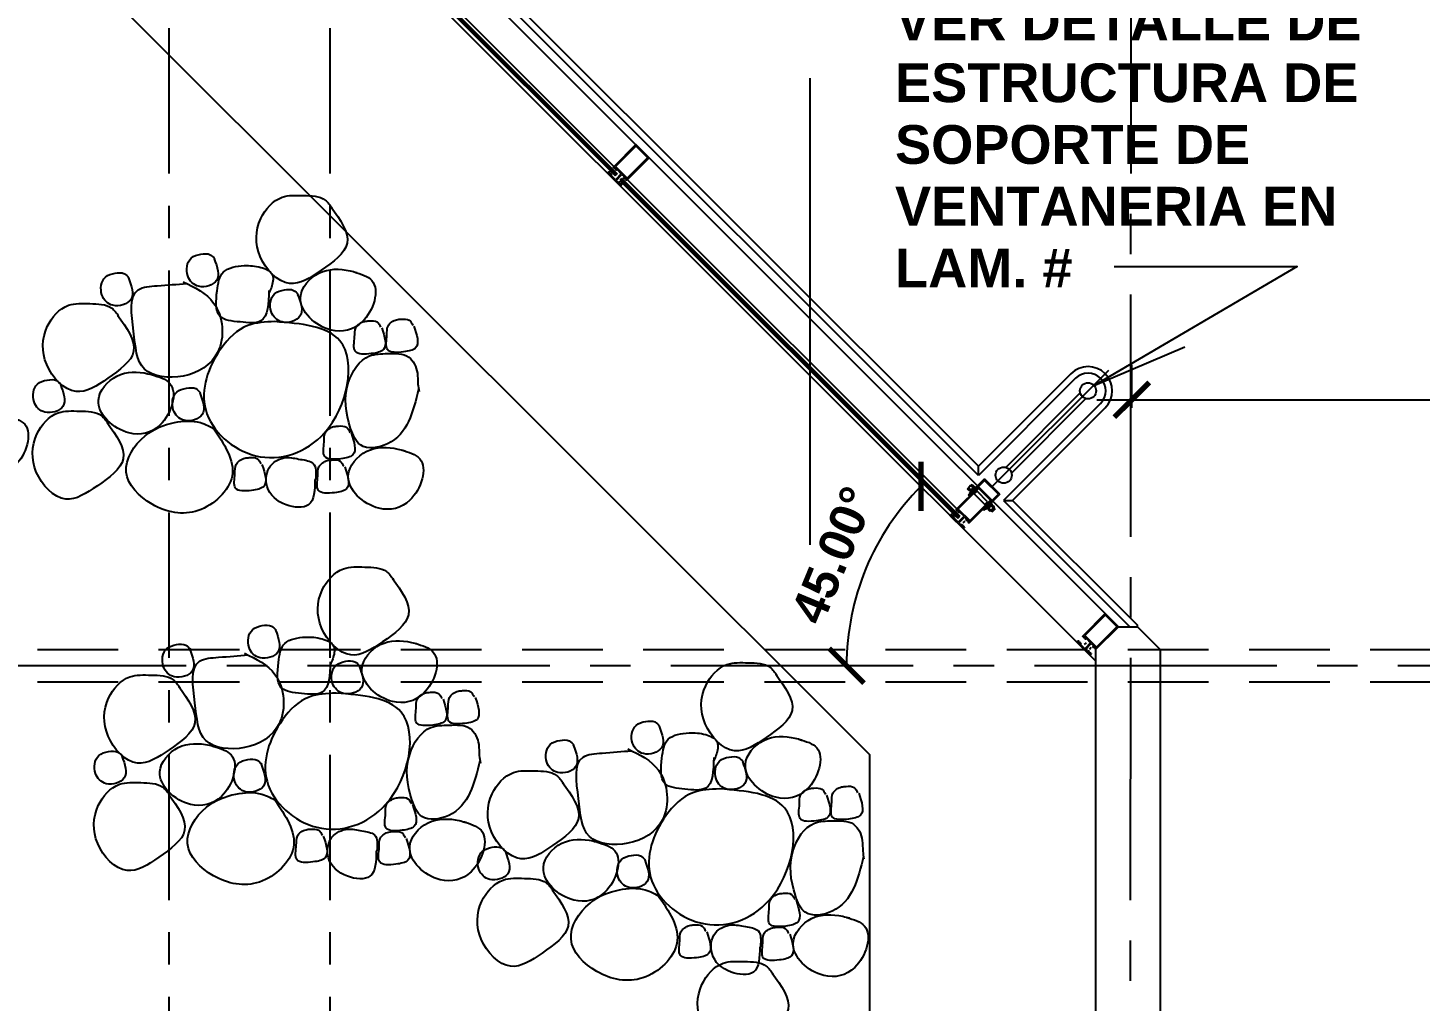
# Model space of a CAD drawing. Extents: x 504.5 to 598.6, y 648.3 to 688.4.
# Drawn here: x 515.812 to 520.121, y 658.025 to 661.04 of the extents above; entities that cross this region are included whole.
import ezdxf

# ---------------------------------------------------------------- set-up
doc = ezdxf.new("R2010")
doc.units = 0
doc.header["$MEASUREMENT"] = 0
doc.linetypes.add('CENTER2', pattern=[1.125, 0.75, -0.125, 0.125, -0.125])
doc.linetypes.add('HIDDEN', pattern=[0.375, 0.25, -0.125])
doc.layers.get('0').update_dxf_attribs({"linetype": 'CONTINUOUS'})
doc.layers.get('DEFPOINTS').update_dxf_attribs({"linetype": 'CONTINUOUS'})
for name, color, linetype in [('1', 6, 'CONTINUOUS'), ('2', 1, 'CONTINUOUS'), ('6', 7, 'CONTINUOUS'), ('EJES', 6, 'CENTER2'), ('paredes', 2, 'CONTINUOUS'), ('pisoplanta', 1, 'CONTINUOUS'), ('PROYECCIONES', 6, 'HIDDEN'), ('texturas', 6, 'CONTINUOUS'), ('ventanas', 1, 'CONTINUOUS'), ('vidrio', 6, 'CONTINUOUS')]:
    doc.layers.add(name, color=color, linetype=linetype)
doc.styles.add('ALR4', font='sanssb__.ttf')
doc.dimstyles.new('1-50', dxfattribs={"dimscale": 0.6, "dimtxt": 0.18, "dimasz": 0.18, "dimexe": 0.18, "dimexo": 0.0625, "dimgap": 0.09, "dimtad": 1, "dimzin": 4, "dimdsep": 46, "dimtxsty": 'Standard', "dimblk1": 'ARCHTICK', "dimblk2": 'ARCHTICK', "dimsah": 1, "dimcen": 0.09, "dimdle": 0.18, "dimclrd": 6, "dimclre": 6, "dimclrt": 1, "dimadec": 0, "dimazin": 0, "dimtfac": 1, "dimtofl": 0, "dimtmove": 0, "dimatfit": 3, "dimldrblk": 'ARCHTICK', "dimfxl": 1, "dimtolj": 1, "dimtzin": 4, "dimarcsym": 0})

# ---------------------------------------------------------------- blocks, each defined once
blk = doc.blocks.new('apoymuro-cortina')
at = {"layer": 'vidrio', "color": 1, "linetype": 'Continuous'}
for p, q in [((0, 0), (-0.0989, 0)), ((0, -0.0574), (0, 0)), ((-0.125, -0.0006), (-0.125, -0.0568)), ((-0.1193, 0), (-0.1244, 0)), ((-0.122, -0.0096), (-0.122, -0.0032)), ((-0.122, -0.032), (-0.122, -0.0134)), ((-0.0962, -0.032), (-0.122, -0.032)), ((-0.122, -0.0348), (-0.0962, -0.0348)), ((-0.122, -0.044), (-0.122, -0.0348)), ((-0.1213, -0.0026), (-0.1199, -0.0026)), ((-0.1199, -0.0102), (-0.1213, -0.0102)), ((-0.1213, -0.0128), (-0.1193, -0.0128)), ((-0.1199, -0.0026), (-0.1199, -0.0038)), ((-0.1199, -0.0089), (-0.1199, -0.0102)), ((-0.1186, -0.0038), (-0.1186, -0.0006)), ((-0.1186, -0.0121), (-0.1186, -0.0089)), ((-0.0995, -0.0006), (-0.0995, -0.0038)), ((-0.0995, -0.0089), (-0.0995, -0.0121)), ((-0.0989, -0.0128), (-0.0968, -0.0128)), ((-0.0982, -0.0026), (-0.0968, -0.0026)), ((-0.0982, -0.0038), (-0.0982, -0.0026)), ((-0.0982, -0.0102), (-0.0982, -0.0089)), ((-0.0968, -0.0102), (-0.0982, -0.0102)), ((-0.0962, -0.0032), (-0.0962, -0.0096)), ((-0.0962, -0.0134), (-0.0962, -0.032)), ((-0.0962, -0.0348), (-0.0962, -0.044)), ((-0.0931, -0.0033), (-0.0931, -0.0541)), ((-0.0036, -0.0028), (-0.0926, -0.0028)), ((-0.0031, -0.0541), (-0.0031, -0.0033)), ((-0.1244, -0.0574), (-0.1193, -0.0574)), ((-0.122, -0.0542), (-0.122, -0.0478)), ((-0.1193, -0.0447), (-0.1213, -0.0447)), ((-0.1213, -0.0472), (-0.1199, -0.0472)), ((-0.1199, -0.0549), (-0.1213, -0.0549)), ((-0.1199, -0.0472), (-0.1199, -0.0485)), ((-0.1199, -0.0536), (-0.1199, -0.0549)), ((-0.1186, -0.0485), (-0.1186, -0.0453)), ((-0.1186, -0.0568), (-0.1186, -0.0536)), ((-0.0995, -0.0453), (-0.0995, -0.0485)), ((-0.0995, -0.0536), (-0.0995, -0.0568)), ((-0.0968, -0.0447), (-0.0989, -0.0447)), ((-0.0989, -0.0574), (-0.0938, -0.0574)), ((-0.0982, -0.0472), (-0.0968, -0.0472)), ((-0.0982, -0.0485), (-0.0982, -0.0472)), ((-0.0982, -0.0549), (-0.0982, -0.0536)), ((-0.0968, -0.0549), (-0.0982, -0.0549)), ((-0.0962, -0.0478), (-0.0962, -0.0542)), ((-0.0938, -0.0574), (0, -0.0574)), ((-0.0926, -0.0546), (-0.0036, -0.0546))]:
    blk.add_line(p, q, dxfattribs=at)
at = {"layer": 'vidrio', "linetype": 'Continuous'}
for p, q in [((-0.0397, 0.0015), (-0.0397, 0.0051)), ((-0.0397, 0.0051), (0.0307, 0.0051)), ((0.0272, 0.0015), (-0.0397, 0.0015)), ((-0.0318, 0.0056), (-0.0318, 0.0075)), ((-0.0318, 0.0075), (-0.0055, 0.0075)), ((-0.0055, 0.0056), (-0.0318, 0.0056)), ((-0.0087, 0.0103), (-0.0287, 0.0103)), ((-0.0287, 0.0103), (-0.0287, 0.0078)), ((-0.0287, 0.0078), (-0.0087, 0.0078)), ((-0.0283, 0.0111), (-0.0283, 0.0201)), ((-0.026, 0.0207), (-0.0113, 0.0207)), ((-0.0113, 0.0105), (-0.026, 0.0105)), ((-0.0237, 0.0201), (-0.0237, 0.0111)), ((-0.0145, 0.0208), (-0.0228, 0.0208)), ((-0.0137, 0.0111), (-0.0137, 0.0201)), ((-0.009, 0.0201), (-0.009, 0.0111)), ((-0.0087, 0.0078), (-0.0087, 0.0103)), ((-0.0055, 0.0075), (-0.0055, 0.0056)), ((0.0272, -0.0589), (0.0272, 0.0015)), ((0.0307, -0.0625), (0.0307, 0.0051)), ((-0.0127, -0.0055), (-0.0248, -0.0055)), ((-0.0248, -0.0055), (-0.0248, -0.0516)), ((-0.0127, -0.0516), (-0.0127, -0.0055)), ((-0.1052, -0.0438), (-0.1133, -0.0438)), ((-0.0397, -0.0589), (0.0272, -0.0589)), ((-0.0397, -0.0625), (-0.0397, -0.0589)), ((0.0307, -0.0625), (-0.0397, -0.0625)), ((-0.0318, -0.0631), (-0.0318, -0.065)), ((-0.0055, -0.0631), (-0.0318, -0.0631)), ((-0.0318, -0.065), (-0.0055, -0.065)), ((-0.0287, -0.0677), (-0.0287, -0.0652)), ((-0.0287, -0.0652), (-0.0087, -0.0652)), ((-0.0087, -0.0677), (-0.0287, -0.0677)), ((-0.0283, -0.0686), (-0.0283, -0.0775)), ((-0.0113, -0.068), (-0.026, -0.068)), ((-0.026, -0.0782), (-0.0113, -0.0782)), ((-0.0248, -0.0516), (-0.0127, -0.0516)), ((-0.0247, -0.083), (-0.0247, -0.0782)), ((-0.0127, -0.0792), (-0.0247, -0.0792)), ((-0.0127, -0.0811), (-0.0247, -0.0811)), ((-0.0247, -0.083), (-0.0237, -0.0839)), ((-0.0127, -0.083), (-0.0247, -0.083)), ((-0.0237, -0.0775), (-0.0237, -0.0686)), ((-0.0136, -0.0839), (-0.0237, -0.0839)), ((-0.0145, -0.0783), (-0.0228, -0.0783)), ((-0.0145, -0.0802), (-0.0228, -0.0802)), ((-0.0145, -0.0821), (-0.0228, -0.0821)), ((-0.0187, -0.0838), (-0.0187, -0.0839)), ((-0.0137, -0.0686), (-0.0137, -0.0775)), ((-0.0127, -0.083), (-0.0136, -0.0839)), ((-0.0127, -0.083), (-0.0127, -0.0782)), ((-0.009, -0.0775), (-0.009, -0.0686)), ((-0.0087, -0.0652), (-0.0087, -0.0677)), ((-0.0055, -0.065), (-0.0055, -0.0631))]:
    blk.add_line(p, q, dxfattribs=at)
at = {"layer": 'vidrio', "color": 1, "linetype": 'Continuous', "extrusion": (0, 0, -1)}
for centre, major_axis, start_param, end_param in [((-0.0989, -0.0006), (0.000451, -0.000451), 2.356194, 3.926991), ((-0.1244, -0.0006), (0.000451, -0.000451), 2.356194, 3.926991), ((-0.1213, -0.0032), (0.000451, -0.000451), 2.356194, 3.926991), ((-0.1213, -0.0096), (0.000451, 0.000451), 2.356194, 3.926991), ((-0.1213, -0.0134), (0.000451, -0.000451), 2.356194, 3.926991), ((-0.1193, -0.0038), (0.000451, 0.000451), 2.356194, 3.926991), ((-0.1193, -0.0089), (0.000451, -0.000451), 2.356194, 3.926991), ((-0.1193, -0.0006), (0.000451, -0.000451), 3.926991, 5.497787), ((-0.1193, -0.0038), (0.000451, -0.000451), -0.785398, 0.785398), ((-0.1193, -0.0089), (0.000451, -0.000451), 3.926991, 5.497787), ((-0.1193, -0.0121), (0.000451, -0.000451), -0.785398, 0.785398), ((-0.0989, -0.0038), (0.000451, 0.000451), 2.356194, 3.926991), ((-0.0989, -0.0089), (0.000451, -0.000451), 2.356194, 3.926991), ((-0.0989, -0.0121), (0.000451, 0.000451), 2.356194, 3.926991), ((-0.0989, -0.0038), (0.000451, -0.000451), -0.785398, 0.785398), ((-0.0989, -0.0089), (0.000451, -0.000451), 3.926991, 5.497787), ((-0.0968, -0.0032), (0.000451, 0.000451), 5.497787, 7.068583), ((-0.0968, -0.0096), (0.000451, -0.000451), -0.785398, 0.785398), ((-0.0968, -0.0134), (0.000451, -0.000451), 3.926991, 5.497787), ((-0.0926, -0.0033), (0.000361, 0.000361), 3.926991, 5.497787), ((-0.1244, -0.0568), (0.000451, 0.000451), 2.356194, 3.926991), ((-0.1213, -0.044), (0.000451, 0.000451), 2.356194, 3.926991), ((-0.1213, -0.0478), (0.000451, -0.000451), 2.356194, 3.926991), ((-0.1213, -0.0542), (0.000451, 0.000451), 2.356194, 3.926991), ((-0.1193, -0.0485), (0.000451, 0.000451), 2.356194, 3.926991), ((-0.1193, -0.0536), (0.000451, -0.000451), 2.356194, 3.926991), ((-0.1193, -0.0453), (0.000451, -0.000451), 3.926991, 5.497787), ((-0.1193, -0.0485), (0.000451, -0.000451), -0.785398, 0.785398), ((-0.1193, -0.0536), (0.000451, -0.000451), 3.926991, 5.497787), ((-0.1193, -0.0568), (0.000451, -0.000451), -0.785398, 0.785398), ((-0.0989, -0.0453), (0.000451, -0.000451), 2.356194, 3.926991), ((-0.0989, -0.0485), (0.000451, 0.000451), 2.356194, 3.926991), ((-0.0989, -0.0536), (0.000451, -0.000451), 2.356194, 3.926991), ((-0.0989, -0.0568), (0.000451, 0.000451), 2.356194, 3.926991), ((-0.0989, -0.0485), (0.000451, -0.000451), -0.785398, 0.785398), ((-0.0989, -0.0536), (0.000451, -0.000451), 3.926991, 5.497787), ((-0.0968, -0.044), (0.000451, -0.000451), -0.785398, 0.785398), ((-0.0968, -0.0478), (0.000451, 0.000451), 5.497787, 7.068583), ((-0.0926, -0.0541), (0.000361, 0.000361), 2.356194, 3.926991)]:
    blk.add_ellipse(centre, major_axis=major_axis, ratio=1, start_param=start_param, end_param=end_param, dxfattribs=at)
at = {"layer": 'vidrio', "linetype": 'Continuous', "extrusion": (0, 0, -1)}
for centre, major_axis, start_param, end_param in [((-0.026, 0.0161), (0.00325, -0.00325), 3.399063, 4.454918), ((-0.026, 0.0151), (0.00325, -0.00325), 0.257471, 1.313326), ((-0.0187, 0.0004), (0.0144, -0.0144), 3.678281, 4.175701), ((-0.0187, 0.0309), (0.0144, 0.0144), 2.107484, 2.604904), ((-0.0113, 0.0161), (0.00325, -0.00325), 3.399063, 4.454918), ((-0.0113, 0.0151), (0.00325, -0.00325), 0.257471, 1.313326), ((-0.026, -0.0726), (0.00325, 0.00325), 4.96986, 6.025715), ((-0.026, -0.0736), (0.00325, 0.00325), 1.828267, 2.884122), ((-0.0187, -0.0883), (0.0144, 0.0144), 5.249077, 5.746497), ((-0.0187, -0.0578), (0.0144, -0.0144), 0.536688, 1.034108), ((-0.0113, -0.0726), (0.00325, 0.00325), 4.96986, 6.025715), ((-0.0113, -0.0736), (0.00325, 0.00325), 1.828267, 2.884122)]:
    blk.add_ellipse(centre, major_axis=major_axis, ratio=1, start_param=start_param, end_param=end_param, dxfattribs=at)
at = {"layer": 'vidrio', "color": 5, "linetype": 'Continuous', "extrusion": (0, 0, -1)}
for centre, major_axis, start_param, end_param in [((-0.0036, -0.0033), (0.000361, -0.000361), 3.926991, 5.497787), ((-0.0036, -0.0541), (0.000361, 0.000361), 0.785398, 2.356194)]:
    blk.add_ellipse(centre, major_axis=major_axis, ratio=1, start_param=start_param, end_param=end_param, dxfattribs=at)
blk = doc.blocks.new('_ARCHTICK')
at = {"color": 0, "linetype": 'ByBlock', "const_width": 0.15}
blk.add_lwpolyline([(-0.5, -0.5), (0.5, 0.5)], dxfattribs=at)
blk = doc.blocks.new('*D73')
at = {"color": 6, "linetype": 'ByBlock', "transparency": 16777216}
blk.add_arc((531.3727, 659.0641), 0.8835, 0, 45, dxfattribs=at)
at = {"layer": 'DEFPOINTS', "color": 0, "linetype": 'ByBlock', "transparency": 16777216}
for p in [(534.3373, 662.0287), (532.2262, 659.2927), (505.4273, 659.0641), (531.3873, 659.0787), (544.8842, 659.0641)]:
    blk.add_point(p, dxfattribs=at)
at = {"color": 6, "linetype": 'ByBlock', "transparency": 16777216, "xscale": 0.108, "yscale": 0.108, "zscale": 0.108}
for p, rotation in [((531.9975, 659.6888), 134.9999999999654), ((532.2563, 659.0641), 270.0000000000001)]:
    blk.add_blockref('_ARCHTICK', p, dxfattribs=dict(at, rotation=rotation))
at = {"color": 1, "linetype": 'ByBlock', "transparency": 16777216, "insert": (532.2905, 659.4442), "char_height": 0.108, "attachment_point": 5, "rotation": 292.5, "style": 'ALR4'}
blk.add_mtext('\\A1;45.00°', dxfattribs=at)
blk = doc.blocks.new('*D247')
at = {"color": 6, "linetype": 'ByBlock', "transparency": 16777216}
for p, q in [((519.2286, 659.8621), (519.2286, 659.9953)), ((525.2465, 659.837), (525.2465, 659.9953)), ((519.1206, 659.8873), (525.3545, 659.8873))]:
    blk.add_line(p, q, dxfattribs=at)
at = {"layer": 'DEFPOINTS', "color": 0, "linetype": 'ByBlock', "transparency": 16777216}
for p in [(525.2465, 659.8873), (519.2286, 659.8246), (525.2465, 659.7995)]:
    blk.add_point(p, dxfattribs=at)
at = {"color": 6, "linetype": 'ByBlock', "transparency": 16777216, "xscale": 0.108, "yscale": 0.108, "zscale": 0.108, "rotation": 180}
blk.add_blockref('_ARCHTICK', (519.2286, 659.8873), dxfattribs=at)
at = {"color": 6, "linetype": 'ByBlock', "transparency": 16777216, "xscale": 0.108, "yscale": 0.108, "zscale": 0.108}
blk.add_blockref('_ARCHTICK', (525.2465, 659.8873), dxfattribs=at)
at = {"color": 1, "linetype": 'ByBlock', "transparency": 16777216, "insert": (522.2375, 659.997), "char_height": 0.108, "attachment_point": 5, "style": 'ALR4'}
blk.add_mtext('\\A1;6.00', dxfattribs=at)
blk = doc.blocks.new('*D249')
at = {"color": 6, "linetype": 'ByBlock', "transparency": 16777216}
blk.add_arc((519.1311, 659.0641), 0.7852, 135, 180, dxfattribs=at)
at = {"layer": 'DEFPOINTS', "color": 0, "linetype": 'ByBlock', "transparency": 16777216}
for p in [(516.1665, 662.0287), (518.4511, 659.4567), (505.4273, 659.0641), (519.1165, 659.0787), (544.8842, 659.0641)]:
    blk.add_point(p, dxfattribs=at)
at = {"color": 6, "linetype": 'ByBlock', "transparency": 16777216, "xscale": 0.108, "yscale": 0.108, "zscale": 0.108}
for p, rotation in [((518.5759, 659.6193), 45.00000000003484), ((518.3459, 659.0641), 269.9999999999998)]:
    blk.add_blockref('_ARCHTICK', p, dxfattribs=dict(at, rotation=rotation))
at = {"color": 1, "linetype": 'ByBlock', "transparency": 16777216, "insert": (518.3042, 659.4066), "char_height": 0.108, "attachment_point": 5, "rotation": 67.5, "style": 'ALR4'}
blk.add_mtext('\\A1;45.00°', dxfattribs=at)
blk = doc.blocks.new('*D250')
at = {"color": 6, "linetype": 'ByBlock', "transparency": 16777216}
blk.add_arc((516.2495, 661.9457), 0.7871, 270, 315, dxfattribs=at)
at = {"layer": 'DEFPOINTS', "color": 0, "linetype": 'ByBlock', "transparency": 16777216}
for p in [(516.2495, 683.009), (516.1665, 662.0287), (516.4533, 661.1854), (519.1165, 659.0787), (516.2495, 649.3383)]:
    blk.add_point(p, dxfattribs=at)
at = {"color": 6, "linetype": 'ByBlock', "transparency": 16777216, "xscale": 0.108, "yscale": 0.108, "zscale": 0.108}
for p, rotation in [((516.8061, 661.3891), 44.99999999999377), ((516.2495, 661.1586), 180.0000000000004)]:
    blk.add_blockref('_ARCHTICK', p, dxfattribs=dict(at, rotation=rotation))
at = {"color": 1, "linetype": 'ByBlock', "transparency": 16777216, "insert": (516.5087, 661.32), "char_height": 0.108, "attachment_point": 5, "rotation": 22.5, "style": 'ALR4'}
blk.add_mtext('\\A1;45.00°', dxfattribs=at)

msp = doc.modelspace()

# ---------------------------------------------------------------- linework, layer by layer
at = {"layer": '1'}
for points in [[(515.7469, 659.8382), (515.8021, 659.8115), (515.7718, 659.6833), (515.6756, 659.6584), (515.5812, 659.7599), (515.6382, 659.8347), (515.7344, 659.8418), (515.7558, 659.8364)], [(517.4663, 658.7027), (517.5161, 658.5906), (517.436, 658.5069), (517.338, 658.4659), (517.2471, 658.5496), (517.2489, 658.6671), (517.3148, 658.733), (517.3807, 658.7383), (517.4484, 658.7241), (517.4698, 658.6992)], [(517.9528, 658.6823), (518.1546, 658.623), (518.1071, 658.3384), (517.8935, 658.2672), (517.7392, 658.4095), (517.7867, 658.5993), (517.8697, 658.6705), (517.9528, 658.6823)], [(517.5731, 658.5176), (517.6284, 658.4909), (517.5981, 658.3627), (517.5019, 658.3378), (517.4075, 658.4392), (517.4645, 658.514), (517.5607, 658.5211), (517.582, 658.5158)], [(517.721, 658.4624), (517.7281, 658.3947), (517.6729, 658.3769), (517.6391, 658.409), (517.6497, 658.4642), (517.68, 658.4766), (517.7085, 658.4748), (517.7228, 658.4624)], [(518.1699, 658.2327), (518.1753, 658.1651), (518.1379, 658.1526), (518.088, 658.1597), (518.0862, 658.2042), (518.0898, 658.2327), (518.1165, 658.2523), (518.1307, 658.2541), (518.1557, 658.2505), (518.1664, 658.2345)]]:
    msp.add_spline(points, degree=3, dxfattribs=at)
at = {"layer": '2'}
msp.add_lwpolyline([(519.1743, 660.2998), (519.7409, 660.2998), (519.1147, 659.9323), (519.393, 660.0515)], dxfattribs=at)
for points in [[(516.7503, 660.4845), (516.8002, 660.3724), (516.72, 660.2887), (516.622, 660.2478), (516.5312, 660.3314), (516.533, 660.4489), (516.5989, 660.5148), (516.6648, 660.5201), (516.7325, 660.5059), (516.7539, 660.481)], [(516.3887, 660.3243), (516.3958, 660.2567), (516.3406, 660.2389), (516.3067, 660.2709), (516.3174, 660.3261), (516.3477, 660.3386), (516.3762, 660.3368), (516.3904, 660.3243)], [(516.5579, 660.2264), (516.533, 660.132), (516.4688, 660.1285), (516.4065, 660.1463), (516.3976, 660.2246), (516.4172, 660.2834), (516.4813, 660.3029), (516.533, 660.2976), (516.5686, 660.2745), (516.5704, 660.2549), (516.5579, 660.2175)], [(516.8216, 660.2834), (516.8768, 660.2567), (516.8465, 660.1285), (516.7503, 660.1036), (516.6559, 660.205), (516.7129, 660.2798), (516.8091, 660.2869), (516.8305, 660.2816)], [(516.1232, 660.2656), (516.1303, 660.1979), (516.0751, 660.1801), (516.0413, 660.2122), (516.052, 660.2673), (516.0822, 660.2798), (516.1108, 660.278), (516.125, 660.2656)], [(516.2925, 660.2531), (516.3869, 660.1872), (516.3994, 660.0341), (516.2925, 659.9611), (516.1731, 659.9825), (516.1393, 660.1), (516.1535, 660.2282), (516.2123, 660.2406), (516.3032, 660.2478)], [(516.647, 660.2139), (516.6541, 660.1463), (516.5989, 660.1285), (516.565, 660.1605), (516.5757, 660.2157), (516.606, 660.2282), (516.6345, 660.2264), (516.6488, 660.2139)], [(516.0894, 660.1498), (516.1393, 660.0377), (516.0591, 659.954), (515.9611, 659.9131), (515.8703, 659.9967), (515.872, 660.1142), (515.9379, 660.1801), (516.0039, 660.1854), (516.0716, 660.1712), (516.0929, 660.1463)], [(516.576, 660.1295), (516.7777, 660.0702), (516.7303, 659.7855), (516.5166, 659.7143), (516.3623, 659.8567), (516.4098, 660.0464), (516.4929, 660.1176), (516.576, 660.1295)], [(516.9071, 660.1107), (516.9124, 660.043), (516.875, 660.0306), (516.8251, 660.0377), (516.8233, 660.0822), (516.8269, 660.1107), (516.8536, 660.1303), (516.8679, 660.132), (516.8928, 660.1285), (516.9035, 660.1125)], [(517.0068, 660.116), (517.0122, 660.0484), (516.9748, 660.0359), (516.9249, 660.043), (516.9231, 660.0875), (516.9267, 660.116), (516.9534, 660.1356), (516.9676, 660.1374), (516.9926, 660.1338), (517.0033, 660.1178)], [(517.0211, 659.9202), (516.9249, 659.7511), (516.8412, 659.7475), (516.8109, 659.7991), (516.8037, 659.9398), (516.8697, 660.0234), (516.9249, 660.0306), (516.9908, 660.0199), (517.0175, 659.97), (517.0193, 659.9362), (517.0229, 659.9131)], [(515.913, 659.9344), (515.9201, 659.8668), (515.8649, 659.849), (515.8311, 659.881), (515.8417, 659.9362), (515.872, 659.9487), (515.9005, 659.9469), (515.9148, 659.9344)], [(516.1963, 659.9647), (516.2515, 659.938), (516.2212, 659.8098), (516.125, 659.7849), (516.0306, 659.8864), (516.0876, 659.9611), (516.1838, 659.9683), (516.2052, 659.9629)], [(516.3441, 659.9095), (516.3513, 659.8419), (516.296, 659.824), (516.2622, 659.8561), (516.2729, 659.9113), (516.3032, 659.9237), (516.3317, 659.922), (516.3459, 659.9095)], [(516.0573, 659.8169), (516.1072, 659.7048), (516.027, 659.6211), (515.929, 659.5801), (515.8382, 659.6638), (515.84, 659.7813), (515.9059, 659.8472), (515.9718, 659.8525), (516.0395, 659.8383), (516.0609, 659.8134)], [(516.3851, 659.8009), (516.4439, 659.6514), (516.3388, 659.5445), (516.1963, 659.5641), (516.1161, 659.6638), (516.1749, 659.776), (516.2657, 659.8169), (516.3459, 659.8169), (516.3922, 659.7956)], [(516.8127, 659.7849), (516.818, 659.7172), (516.7806, 659.7048), (516.7307, 659.7119), (516.7289, 659.7564), (516.7325, 659.7849), (516.7592, 659.8045), (516.7735, 659.8062), (516.7984, 659.8027), (516.8091, 659.7867)], [(516.9694, 659.7315), (517.0247, 659.7048), (516.9944, 659.5766), (516.8982, 659.5517), (516.8037, 659.6531), (516.8608, 659.7279), (516.957, 659.735), (516.9783, 659.7297)], [(516.5365, 659.687), (516.5419, 659.6193), (516.5045, 659.6069), (516.4546, 659.614), (516.4528, 659.6585), (516.4564, 659.687), (516.4831, 659.7066), (516.4973, 659.7083), (516.5223, 659.7048), (516.533, 659.6887)], [(516.7004, 659.6407), (516.6808, 659.5623), (516.6113, 659.5623), (516.5526, 659.6193), (516.5632, 659.6834), (516.6113, 659.7083), (516.6559, 659.703), (516.6951, 659.6905), (516.7022, 659.6407)], [(516.7931, 659.6798), (516.7984, 659.6122), (516.761, 659.5997), (516.7111, 659.6069), (516.7093, 659.6514), (516.7129, 659.6798), (516.7396, 659.6994), (516.7539, 659.7012), (516.7788, 659.6976), (516.7895, 659.6816)], [(516.9402, 659.334), (516.9901, 659.2218), (516.9099, 659.1381), (516.812, 659.0972), (516.7211, 659.1808), (516.7229, 659.2983), (516.7888, 659.3642), (516.8547, 659.3696), (516.9224, 659.3553), (516.9438, 659.3304)], [(516.5786, 659.1737), (516.5857, 659.1061), (516.5305, 659.0883), (516.4966, 659.1203), (516.5073, 659.1755), (516.5376, 659.188), (516.5661, 659.1862), (516.5804, 659.1737)], [(516.3131, 659.115), (516.3203, 659.0473), (516.265, 659.0295), (516.2312, 659.0616), (516.2419, 659.1168), (516.2722, 659.1292), (516.3007, 659.1274), (516.3149, 659.115)], [(516.7478, 659.0758), (516.7229, 658.9815), (516.6587, 658.9779), (516.5964, 658.9957), (516.5875, 659.074), (516.6071, 659.1328), (516.6712, 659.1524), (516.7229, 659.147), (516.7585, 659.1239), (516.7603, 659.1043), (516.7478, 659.0669)], [(517.0115, 659.1328), (517.0667, 659.1061), (517.0364, 658.9779), (516.9402, 658.953), (516.8458, 659.0544), (516.9028, 659.1292), (516.999, 659.1363), (517.0204, 659.131)], [(516.4824, 659.1025), (516.5768, 659.0366), (516.5893, 658.8835), (516.4824, 658.8105), (516.363, 658.8319), (516.3292, 658.9494), (516.3434, 659.0776), (516.4022, 659.0901), (516.4931, 659.0972)], [(516.8369, 659.0633), (516.844, 658.9957), (516.7888, 658.9779), (516.7549, 659.0099), (516.7656, 659.0651), (516.7959, 659.0776), (516.8244, 659.0758), (516.8387, 659.0633)], [(518.1272, 659.0374), (518.1771, 658.9253), (518.0969, 658.8416), (517.9989, 658.8006), (517.9081, 658.8843), (517.9098, 659.0018), (517.9758, 659.0677), (518.0417, 659.073), (518.1094, 659.0588), (518.1307, 659.0338)], [(516.2793, 658.9993), (516.3292, 658.8871), (516.249, 658.8034), (516.151, 658.7625), (516.0602, 658.8462), (516.0619, 658.9637), (516.1279, 659.0295), (516.1938, 659.0349), (516.2615, 659.0206), (516.2829, 658.9957)], [(516.7659, 658.9789), (516.9677, 658.9196), (516.9202, 658.6349), (516.7065, 658.5637), (516.5522, 658.7061), (516.5997, 658.8959), (516.6828, 658.967), (516.7659, 658.9789)], [(517.097, 658.9601), (517.1023, 658.8924), (517.0649, 658.88), (517.015, 658.8871), (517.0133, 658.9316), (517.0168, 658.9601), (517.0435, 658.9797), (517.0578, 658.9815), (517.0827, 658.9779), (517.0934, 658.9619)], [(517.1968, 658.9654), (517.2021, 658.8978), (517.1647, 658.8853), (517.1148, 658.8924), (517.113, 658.9369), (517.1166, 658.9654), (517.1433, 658.985), (517.1576, 658.9868), (517.1825, 658.9832), (517.1932, 658.9672)], [(517.211, 658.7696), (517.1148, 658.6005), (517.0311, 658.5969), (517.0008, 658.6485), (516.9937, 658.7892), (517.0596, 658.8729), (517.1148, 658.88), (517.1807, 658.8693), (517.2074, 658.8194), (517.2092, 658.7856), (517.2128, 658.7625)], [(517.7655, 658.8772), (517.7727, 658.8095), (517.7174, 658.7917), (517.6836, 658.8238), (517.6943, 658.879), (517.7246, 658.8914), (517.7531, 658.8896), (517.7673, 658.8772)], [(517.5001, 658.8184), (517.5072, 658.7508), (517.452, 658.733), (517.4182, 658.765), (517.4288, 658.8202), (517.4591, 658.8327), (517.4876, 658.8309), (517.5019, 658.8184)], [(517.9348, 658.7793), (517.9098, 658.6849), (517.8457, 658.6814), (517.7834, 658.6992), (517.7744, 658.7775), (517.794, 658.8362), (517.8582, 658.8558), (517.9098, 658.8505), (517.9455, 658.8273), (517.9473, 658.8078), (517.9348, 658.7704)], [(518.1984, 658.8362), (518.2537, 658.8095), (518.2234, 658.6814), (518.1272, 658.6564), (518.0328, 658.7579), (518.0898, 658.8327), (518.186, 658.8398), (518.2073, 658.8345)], [(516.1029, 658.7838), (516.11, 658.7162), (516.0548, 658.6984), (516.021, 658.7304), (516.0317, 658.7856), (516.0619, 658.7981), (516.0905, 658.7963), (516.1047, 658.7838)], [(516.3862, 658.8141), (516.4414, 658.7874), (516.4111, 658.6592), (516.3149, 658.6343), (516.2205, 658.7358), (516.2775, 658.8105), (516.3737, 658.8177), (516.3951, 658.8123)], [(517.6693, 658.806), (517.7638, 658.7401), (517.7762, 658.587), (517.6693, 658.514), (517.55, 658.5354), (517.5161, 658.6529), (517.5304, 658.781), (517.5892, 658.7935), (517.68, 658.8006)], [(516.534, 658.7589), (516.5412, 658.6913), (516.4859, 658.6735), (516.4521, 658.7055), (516.4628, 658.7607), (516.4931, 658.7732), (516.5216, 658.7714), (516.5358, 658.7589)], [(518.0239, 658.7668), (518.031, 658.6992), (517.9758, 658.6814), (517.9419, 658.7134), (517.9526, 658.7686), (517.9829, 658.781), (518.0114, 658.7793), (518.0256, 658.7668)], [(516.2472, 658.6663), (516.2971, 658.5542), (516.2169, 658.4705), (516.119, 658.4296), (516.0281, 658.5132), (516.0299, 658.6307), (516.0958, 658.6966), (516.1617, 658.7019), (516.2294, 658.6877), (516.2508, 658.6628)], [(516.575, 658.6503), (516.6338, 658.5008), (516.5287, 658.394), (516.3862, 658.4135), (516.306, 658.5132), (516.3648, 658.6254), (516.4557, 658.6663), (516.5358, 658.6663), (516.5821, 658.645)], [(517.0026, 658.6343), (517.0079, 658.5666), (516.9705, 658.5542), (516.9206, 658.5613), (516.9188, 658.6058), (516.9224, 658.6343), (516.9491, 658.6539), (516.9634, 658.6557), (516.9883, 658.6521), (516.999, 658.6361)], [(518.284, 658.6635), (518.2893, 658.5959), (518.2519, 658.5834), (518.202, 658.5906), (518.2002, 658.6351), (518.2038, 658.6635), (518.2305, 658.6831), (518.2448, 658.6849), (518.2697, 658.6814), (518.2804, 658.6653)], [(518.3837, 658.6689), (518.3891, 658.6012), (518.3516, 658.5888), (518.3018, 658.5959), (518.3, 658.6404), (518.3035, 658.6689), (518.3303, 658.6885), (518.3445, 658.6903), (518.3695, 658.6867), (518.3802, 658.6707)], [(517.1593, 658.5809), (517.2146, 658.5542), (517.1843, 658.426), (517.0881, 658.4011), (516.9937, 658.5026), (517.0507, 658.5773), (517.1469, 658.5844), (517.1682, 658.5791)], [(518.398, 658.4731), (518.3018, 658.3039), (518.218, 658.3004), (518.1878, 658.352), (518.1806, 658.4926), (518.2465, 658.5763), (518.3018, 658.5834), (518.3677, 658.5728), (518.3944, 658.5229), (518.3962, 658.4891), (518.3997, 658.4659)], [(516.7264, 658.5364), (516.7318, 658.4687), (516.6944, 658.4563), (516.6445, 658.4634), (516.6427, 658.5079), (516.6463, 658.5364), (516.673, 658.556), (516.6872, 658.5577), (516.7122, 658.5542), (516.7229, 658.5382)], [(516.8903, 658.4901), (516.8707, 658.4118), (516.8013, 658.4118), (516.7425, 658.4687), (516.7532, 658.5328), (516.8013, 658.5577), (516.8458, 658.5524), (516.885, 658.5399), (516.8921, 658.4901)], [(516.983, 658.5293), (516.9883, 658.4616), (516.9509, 658.4491), (516.901, 658.4563), (516.8992, 658.5008), (516.9028, 658.5293), (516.9295, 658.5488), (516.9438, 658.5506), (516.9687, 658.5471), (516.9794, 658.531)], [(517.2899, 658.4873), (517.297, 658.4196), (517.2418, 658.4018), (517.2079, 658.4339), (517.2186, 658.4891), (517.2489, 658.5015), (517.2774, 658.4998), (517.2917, 658.4873)], [(517.4342, 658.3698), (517.4841, 658.2576), (517.4039, 658.174), (517.3059, 658.133), (517.2151, 658.2167), (517.2168, 658.3342), (517.2828, 658.4001), (517.3487, 658.4054), (517.4164, 658.3912), (517.4377, 658.3662)], [(517.762, 658.3538), (517.8208, 658.2042), (517.7157, 658.0974), (517.5731, 658.117), (517.493, 658.2167), (517.5518, 658.3289), (517.6426, 658.3698), (517.7228, 658.3698), (517.7691, 658.3484)], [(518.1895, 658.3378), (518.1949, 658.2701), (518.1575, 658.2576), (518.1076, 658.2648), (518.1058, 658.3093), (518.1094, 658.3378), (518.1361, 658.3573), (518.1503, 658.3591), (518.1753, 658.3556), (518.186, 658.3395)], [(518.3463, 658.2843), (518.4015, 658.2576), (518.3712, 658.1295), (518.275, 658.1045), (518.1806, 658.206), (518.2376, 658.2808), (518.3338, 658.2879), (518.3552, 658.2826)], [(517.9134, 658.2398), (517.9187, 658.1722), (517.8813, 658.1597), (517.8315, 658.1668), (517.8297, 658.2114), (517.8332, 658.2398), (517.86, 658.2594), (517.8742, 658.2612), (517.8992, 658.2576), (517.9098, 658.2416)], [(518.0773, 658.1936), (518.0577, 658.1152), (517.9882, 658.1152), (517.9294, 658.1722), (517.9401, 658.2363), (517.9882, 658.2612), (518.0328, 658.2559), (518.072, 658.2434), (518.0791, 658.1936)], [(518.1153, 658.1122), (518.1652, 658), (518.085, 657.9164), (517.987, 657.8754), (517.8962, 657.9591), (517.898, 658.0766), (517.9639, 658.1425), (518.0298, 658.1478), (518.0975, 658.1336), (518.1189, 658.1086)]]:
    msp.add_spline(points, degree=3, dxfattribs=at)
at = {"layer": '6'}
msp.add_line((518.2324, 660.8838), (518.2324, 659.4384), dxfattribs=at)
at = {"layer": 'EJES', "ltscale": 0.6}
for p, q in [((516.2495, 649.3383), (516.2495, 683.009)), ((516.7472, 649.3383), (516.7472, 683.009))]:
    msp.add_line(p, q, dxfattribs=at)
at = {"layer": 'EJES'}
for p, q in [((519.2193, 649.3383), (519.2399, 683.009)), ((505.4273, 659.0641), (544.8842, 659.0641))]:
    msp.add_line(p, q, dxfattribs=at)
at = {"layer": 'paredes'}
for p, q in [((519.1165, 659.1141), (519.1872, 659.1848)), ((519.1872, 659.1848), (519.2458, 659.1848)), ((519.3165, 659.1141), (519.2458, 659.1848)), ((519.1165, 659.1141), (519.1165, 656.4641)), ((519.3165, 659.1141), (519.3165, 656.4641))]:
    msp.add_line(p, q, dxfattribs=at)
at = {"layer": 'pisoplanta', "color": 6}
for p, q in [((518.7538, 659.6535), (516.7103, 661.6971)), ((518.7538, 659.6818), (516.7386, 661.6971)), ((519.0402, 659.9682), (518.7538, 659.6818)), ((519.0544, 659.9541), (518.7538, 659.6535)), ((519.1321, 659.8763), (518.8316, 659.5758)), ((519.1463, 659.8621), (518.8599, 659.5758)), ((518.7538, 659.6535), (518.7538, 659.6818)), ((518.8316, 659.5758), (518.8599, 659.5758)), ((518.8316, 659.5758), (519.2226, 659.1848)), ((518.8599, 659.5758), (519.2458, 659.1898)), ((519.2458, 659.1848), (519.2458, 659.1898))]:
    msp.add_line(p, q, dxfattribs=at)
for radius in [0.075, 0.055]:
    msp.add_arc((519.0932, 659.9152), radius, 315, 135, dxfattribs=at)
at = {"layer": 'PROYECCIONES'}
for p, q in [((512.0915, 659.1141), (525.0787, 659.1141)), ((512.0915, 659.0141), (525.0938, 659.0141))]:
    msp.add_line(p, q, dxfattribs=at)
at = {"layer": 'PROYECCIONES', "color": 1, "ltscale": 0.8}
msp.add_arc((525.2519, 668.0745), 7.35, 270.37175, 270, dxfattribs=at)
at = {"layer": 'texturas', "color": 1}
for p, q in [((515.4665, 661.7387), (518.4165, 658.7887)), ((518.4165, 658.7887), (518.4165, 656.0266))]:
    msp.add_line(p, q, dxfattribs=at)
at = {"layer": 'ventanas'}
msp.add_line((519.1872, 659.1848), (516.2915, 662.0805), dxfattribs=at)
at = {"layer": 'vidrio', "color": 6}
for p, q in [((516.1665, 662.0287), (519.1165, 659.0787)), ((517.6297, 660.582), (517.6355, 660.5877)), ((518.7968, 659.6187), (519.1578, 659.9797)), ((518.6904, 659.5213), (518.6961, 659.5271)), ((519.0823, 659.1294), (519.088, 659.1352))]:
    msp.add_line(p, q, dxfattribs=at)
at = {"layer": 'vidrio', "linetype": 'Continuous'}
for p, q in [((516.5868, 661.6306), (517.6326, 660.5848)), ((516.5897, 661.6335), (517.6355, 660.5877)), ((516.6059, 661.6304), (517.626, 660.6104)), ((516.584, 661.6277), (517.6297, 660.582)), ((517.6446, 660.5671), (518.6904, 659.5213)), ((517.6506, 660.5726), (517.6449, 660.5668)), ((517.6475, 660.5699), (518.6933, 659.5242)), ((517.6504, 660.5728), (518.6961, 659.5271)), ((517.6666, 660.5698), (518.6867, 659.5497)), ((519.1032, 659.12), (519.0975, 659.1143))]:
    msp.add_line(p, q, dxfattribs=at)
at = {"layer": 'vidrio', "color": 1, "linetype": 'Continuous'}
for p, q in [((517.6941, 660.6779), (517.6242, 660.608)), ((517.6935, 660.6734), (517.6306, 660.6105)), ((517.7347, 660.6373), (517.6941, 660.6779)), ((517.7302, 660.6375), (517.6943, 660.6734)), ((517.6242, 660.6071), (517.6264, 660.6049)), ((517.6264, 660.6067), (517.6274, 660.6077)), ((517.6273, 660.6058), (517.6264, 660.6067)), ((517.6283, 660.6077), (517.6328, 660.6031)), ((517.63, 660.6013), (517.6323, 660.599)), ((517.6306, 660.6097), (517.6665, 660.5738)), ((517.6318, 660.6013), (517.6309, 660.6022)), ((517.6328, 660.6022), (517.6318, 660.6013)), ((517.6332, 660.599), (517.6346, 660.6004)), ((517.6355, 660.6004), (517.6487, 660.5873)), ((517.6672, 660.5738), (517.7302, 660.6368)), ((517.6684, 660.571), (517.7347, 660.6373)), ((517.6097, 660.5936), (517.6061, 660.59)), ((517.6061, 660.5891), (517.6458, 660.5494)), ((517.6101, 660.5903), (517.6111, 660.5913)), ((517.6146, 660.5849), (517.6101, 660.5894)), ((517.6129, 660.5913), (517.6106, 660.5936)), ((517.6111, 660.5913), (517.612, 660.5904)), ((517.6165, 660.5859), (517.6155, 660.5849)), ((517.6156, 660.5868), (517.6165, 660.5859)), ((517.6188, 660.5855), (517.6165, 660.5877)), ((517.6173, 660.5831), (517.6188, 660.5846)), ((517.6305, 660.569), (517.6173, 660.5822)), ((517.6487, 660.5873), (517.6305, 660.569)), ((517.6325, 660.5671), (517.6507, 660.5853)), ((517.639, 660.5606), (517.6325, 660.5671)), ((517.6413, 660.562), (517.6399, 660.5606)), ((517.6417, 660.5588), (517.6427, 660.5598)), ((517.6462, 660.5534), (517.6417, 660.5579)), ((517.6445, 660.5598), (517.6422, 660.562)), ((517.6427, 660.5598), (517.6436, 660.5589)), ((517.6467, 660.5494), (517.6503, 660.553)), ((517.6481, 660.5543), (517.6471, 660.5534)), ((517.6472, 660.5552), (517.6481, 660.5543)), ((517.6503, 660.5539), (517.6481, 660.5561)), ((517.6507, 660.5853), (517.6572, 660.5788)), ((517.6572, 660.5779), (517.6558, 660.5764)), ((517.6558, 660.5755), (517.658, 660.5733)), ((517.658, 660.5751), (517.659, 660.5761)), ((517.6589, 660.5742), (517.658, 660.5751)), ((517.6599, 660.5761), (517.6644, 660.5716)), ((517.6616, 660.5697), (517.6639, 660.5674)), ((517.6634, 660.5697), (517.6625, 660.5706)), ((517.6644, 660.5707), (517.6634, 660.5697)), ((517.6648, 660.5674), (517.6684, 660.571)), ((519.1466, 659.2254), (519.0767, 659.1555)), ((519.1461, 659.2209), (519.0831, 659.1579)), ((519.1872, 659.1848), (519.1466, 659.2254)), ((519.1827, 659.185), (519.1468, 659.2209)), ((519.1198, 659.1213), (519.1827, 659.1842)), ((519.1209, 659.1185), (519.1872, 659.1848)), ((519.0623, 659.141), (519.0587, 659.1374)), ((519.0587, 659.1365), (519.0984, 659.0968)), ((519.0627, 659.1378), (519.0637, 659.1388)), ((519.0672, 659.1324), (519.0627, 659.1369)), ((519.0655, 659.1388), (519.0632, 659.141)), ((519.0637, 659.1388), (519.0646, 659.1379)), ((519.0691, 659.1334), (519.0681, 659.1324)), ((519.0682, 659.1343), (519.0691, 659.1334)), ((519.0713, 659.1329), (519.0691, 659.1352)), ((519.0699, 659.1306), (519.0713, 659.132)), ((519.0767, 659.1546), (519.079, 659.1523)), ((519.079, 659.1541), (519.08, 659.1551)), ((519.0799, 659.1532), (519.079, 659.1541)), ((519.0809, 659.1551), (519.0854, 659.1506)), ((519.0826, 659.1487), (519.0849, 659.1464)), ((519.1013, 659.1347), (519.083, 659.1165)), ((519.0831, 659.1572), (519.119, 659.1213)), ((519.0844, 659.1487), (519.0835, 659.1496)), ((519.0854, 659.1497), (519.0844, 659.1487)), ((519.085, 659.1145), (519.1033, 659.1327)), ((519.0858, 659.1464), (519.0872, 659.1479)), ((519.0881, 659.1479), (519.1013, 659.1347)), ((519.1033, 659.1327), (519.1098, 659.1262)), ((519.083, 659.1165), (519.0699, 659.1297)), ((519.0915, 659.108), (519.085, 659.1145)), ((519.0939, 659.1095), (519.0924, 659.108)), ((519.0942, 659.1062), (519.0952, 659.1072)), ((519.0987, 659.1008), (519.0942, 659.1053)), ((519.097, 659.1072), (519.0948, 659.1095)), ((519.0952, 659.1072), (519.0961, 659.1063)), ((519.0993, 659.0968), (519.1029, 659.1004)), ((519.1006, 659.1018), (519.0996, 659.1008)), ((519.0997, 659.1027), (519.1006, 659.1018)), ((519.1029, 659.1013), (519.1006, 659.1036)), ((519.1098, 659.1253), (519.1083, 659.1239)), ((519.1083, 659.123), (519.1106, 659.1207)), ((519.1106, 659.1225), (519.1116, 659.1235)), ((519.1115, 659.1216), (519.1106, 659.1225)), ((519.1125, 659.1235), (519.117, 659.119)), ((519.1142, 659.1171), (519.1164, 659.1149)), ((519.116, 659.1171), (519.1151, 659.118)), ((519.117, 659.1181), (519.116, 659.1171)), ((519.1173, 659.1149), (519.1209, 659.1185))]:
    msp.add_line(p, q, dxfattribs=at)
at = {"layer": 'vidrio', "color": 1}
for p, q in [((518.8386, 659.6782), (519.0691, 659.9087)), ((518.8563, 659.6605), (519.0868, 659.891))]:
    msp.add_line(p, q, dxfattribs=at)
at = {"layer": 'vidrio', "color": 5}
for centre in [(519.0932, 659.9152), (518.8321, 659.6541)]:
    msp.add_circle(centre, 0.025, dxfattribs=at)
at = {"layer": 'vidrio', "color": 1, "linetype": 'Continuous', "extrusion": (0, 0, -1)}
for centre, major_axis, start_param, end_param in [((517.6246, 660.6076), (0.000638, 0), 2.356194, 3.926991), ((517.6269, 660.6053), (0, 0.000638), 2.356194, 3.926991), ((517.6269, 660.6053), (0.000638, 0), -0.785398, 0.785398), ((517.6279, 660.6072), (0, 0.000638), 5.497787, 7.068583), ((517.6305, 660.6017), (0.000638, 0), 2.356194, 3.926991), ((517.6305, 660.6017), (0.000638, 0), 3.926991, 5.497787), ((517.6309, 660.6101), (0, 0.00051), 3.926991, 5.497787), ((517.6327, 660.5994), (0, 0.000638), 2.356194, 3.926991), ((517.6324, 660.6027), (0.000638, 0), -0.785398, 0.785398), ((517.6351, 660.6), (0.000638, 0), 3.926991, 5.497787), ((517.6066, 660.5895), (0.000638, 0), 2.356194, 3.926991), ((517.6102, 660.5931), (0.000638, 0), 3.926991, 5.497787), ((517.6106, 660.5899), (0.000638, 0), 2.356194, 3.926991), ((517.6124, 660.5909), (0, 0.000638), 2.356194, 3.926991), ((517.6124, 660.5909), (0.000638, 0), -0.785398, 0.785398), ((517.6151, 660.5854), (0, 0.000638), 2.356194, 3.926991), ((517.6161, 660.5873), (0.000638, 0), 2.356194, 3.926991), ((517.6161, 660.5873), (0.000638, 0), 3.926991, 5.497787), ((517.6178, 660.5827), (0.000638, 0), 2.356194, 3.926991), ((517.6183, 660.585), (0.000638, 0), -0.785398, 0.785398), ((517.6394, 660.561), (0, 0.000638), 2.356194, 3.926991), ((517.6418, 660.5616), (0.000638, 0), 3.926991, 5.497787), ((517.6421, 660.5583), (0.000638, 0), 2.356194, 3.926991), ((517.644, 660.5593), (0, 0.000638), 2.356194, 3.926991), ((517.644, 660.5593), (0.000638, 0), -0.785398, 0.785398), ((517.6466, 660.5538), (0, 0.000638), 2.356194, 3.926991), ((517.6476, 660.5557), (0.000638, 0), 2.356194, 3.926991), ((517.6476, 660.5557), (0.000638, 0), 3.926991, 5.497787), ((517.6499, 660.5534), (0.000638, 0), -0.785398, 0.785398), ((517.6562, 660.576), (0.000638, 0), 2.356194, 3.926991), ((517.6567, 660.5783), (0.000638, 0), -0.785398, 0.785398), ((517.6585, 660.5737), (0, 0.000638), 2.356194, 3.926991), ((517.6585, 660.5737), (0.000638, 0), -0.785398, 0.785398), ((517.6594, 660.5756), (0, 0.000638), 5.497787, 7.068583), ((517.6621, 660.5701), (0.000638, 0), 2.356194, 3.926991), ((517.6621, 660.5701), (0.000638, 0), 3.926991, 5.497787), ((517.6643, 660.5679), (0, 0.000638), 2.356194, 3.926991), ((517.6668, 660.5742), (0, 0.00051), 2.356194, 3.926991), ((517.6463, 660.5498), (0, 0.000638), 2.356194, 3.926991), ((519.0591, 659.137), (0.000638, 0), 2.356194, 3.926991), ((519.0628, 659.1406), (0.000638, 0), 3.926991, 5.497787), ((519.0631, 659.1373), (0.000638, 0), 2.356194, 3.926991), ((519.065, 659.1383), (0, 0.000638), 2.356194, 3.926991), ((519.065, 659.1383), (0.000638, 0), -0.785398, 0.785398), ((519.0676, 659.1328), (0, 0.000638), 2.356194, 3.926991), ((519.0686, 659.1347), (0.000638, 0), 2.356194, 3.926991), ((519.0686, 659.1347), (0.000638, 0), 3.926991, 5.497787), ((519.0703, 659.1301), (0.000638, 0), 2.356194, 3.926991), ((519.0709, 659.1325), (0.000638, 0), -0.785398, 0.785398), ((519.0772, 659.155), (0.000638, 0), 2.356194, 3.926991), ((519.0794, 659.1528), (0, 0.000638), 2.356194, 3.926991), ((519.0794, 659.1528), (0.000638, 0), -0.785398, 0.785398), ((519.0804, 659.1546), (0, 0.000638), 5.497787, 7.068583), ((519.083, 659.1491), (0.000638, 0), 2.356194, 3.926991), ((519.083, 659.1491), (0.000638, 0), 3.926991, 5.497787), ((519.0835, 659.1575), (0, 0.00051), 3.926991, 5.497787), ((519.0853, 659.1469), (0, 0.000638), 2.356194, 3.926991), ((519.0849, 659.1501), (0.000638, 0), -0.785398, 0.785398), ((519.0876, 659.1474), (0.000638, 0), 3.926991, 5.497787), ((519.092, 659.1085), (0, 0.000638), 2.356194, 3.926991), ((519.0943, 659.109), (0.000638, 0), 3.926991, 5.497787), ((519.0947, 659.1058), (0.000638, 0), 2.356194, 3.926991), ((519.0966, 659.1067), (0, 0.000638), 2.356194, 3.926991), ((519.0966, 659.1067), (0.000638, 0), -0.785398, 0.785398), ((519.0988, 659.0973), (0, 0.000638), 2.356194, 3.926991), ((519.0992, 659.1012), (0, 0.000638), 2.356194, 3.926991), ((519.1002, 659.1031), (0.000638, 0), 2.356194, 3.926991), ((519.1002, 659.1031), (0.000638, 0), 3.926991, 5.497787), ((519.1024, 659.1009), (0.000638, 0), -0.785398, 0.785398), ((519.1088, 659.1234), (0.000638, 0), 2.356194, 3.926991), ((519.1093, 659.1258), (0.000638, 0), -0.785398, 0.785398), ((519.111, 659.1212), (0, 0.000638), 2.356194, 3.926991), ((519.111, 659.1212), (0.000638, 0), -0.785398, 0.785398), ((519.112, 659.1231), (0, 0.000638), 5.497787, 7.068583), ((519.1146, 659.1176), (0.000638, 0), 2.356194, 3.926991), ((519.1146, 659.1176), (0.000638, 0), 3.926991, 5.497787), ((519.1169, 659.1153), (0, 0.000638), 2.356194, 3.926991), ((519.1194, 659.1216), (0, 0.00051), 2.356194, 3.926991)]:
    msp.add_ellipse(centre, major_axis=major_axis, ratio=1, start_param=start_param, end_param=end_param, dxfattribs=at)
at = {"layer": 'vidrio', "color": 5, "linetype": 'Continuous', "extrusion": (0, 0, -1)}
for centre in [(517.7298, 660.6372), (519.1824, 659.1846)]:
    msp.add_ellipse(centre, major_axis=(0, 0.00051), ratio=1, start_param=0.785398, end_param=2.356194, dxfattribs=at)

# ---------------------------------------------------------------- block references
at = {"layer": 'paredes', "color": 6, "rotation": 45}
msp.add_blockref('apoymuro-cortina', (518.7548, 659.6173), dxfattribs=at)

# ---------------------------------------------------------------- texts
at = {"layer": '2', "style": 'ALR4'}
for s, p in [('VER DETALLE DE', (518.4959, 661.0005)), ('ESTRUCTURA DE', (518.4959, 660.8093)), ('SOPORTE DE', (518.4959, 660.6182)), ('VENTANERIA EN', (518.4959, 660.4271)), ('LAM. #', (518.4959, 660.236))]:
    msp.add_text(s, height=0.12, dxfattribs=at).set_placement(p)

# ---------------------------------------------------------------- dimensions: what is measured, and where the dimension line sits
at = {"layer": '2'}
for base, line1, line2, picture, middle in [((516.4533, 661.1854), ((516.1665, 662.0287), (519.1165, 659.0787)), ((516.2495, 649.3383), (516.2495, 683.009)), '*D250', (516.5087, 661.32)), ((532.2262, 659.2927), ((505.4273, 659.0641), (544.8842, 659.0641)), ((534.3373, 662.0287), (531.3873, 659.0787)), '*D73', (532.2905, 659.4442)), ((518.4511, 659.4567), ((516.1665, 662.0287), (519.1165, 659.0787)), ((505.4273, 659.0641), (544.8842, 659.0641)), '*D249', (518.3042, 659.4066))]:
    dim = msp.add_angular_dim_2l(base=base, line1=line1, line2=line2, dimstyle='1-50', override={"dimtxsty": 'ALR4', "dimadec": 2, "dimazin": 1}, dxfattribs=at)
    dim.commit()
    dim.dimension.update_dxf_attribs({"geometry": picture, "text_midpoint": middle})
dim = msp.add_linear_dim(base=(525.2465, 659.8873), p1=(519.2286, 659.8246), p2=(525.2465, 659.7995), text='6.00', dimstyle='1-50', override={"dimtxsty": 'ALR4'}, dxfattribs=at)
dim.commit()
dim.dimension.update_dxf_attribs({"geometry": '*D247', "text_midpoint": (522.2375, 659.997)})

doc.saveas('drawing.dxf')
